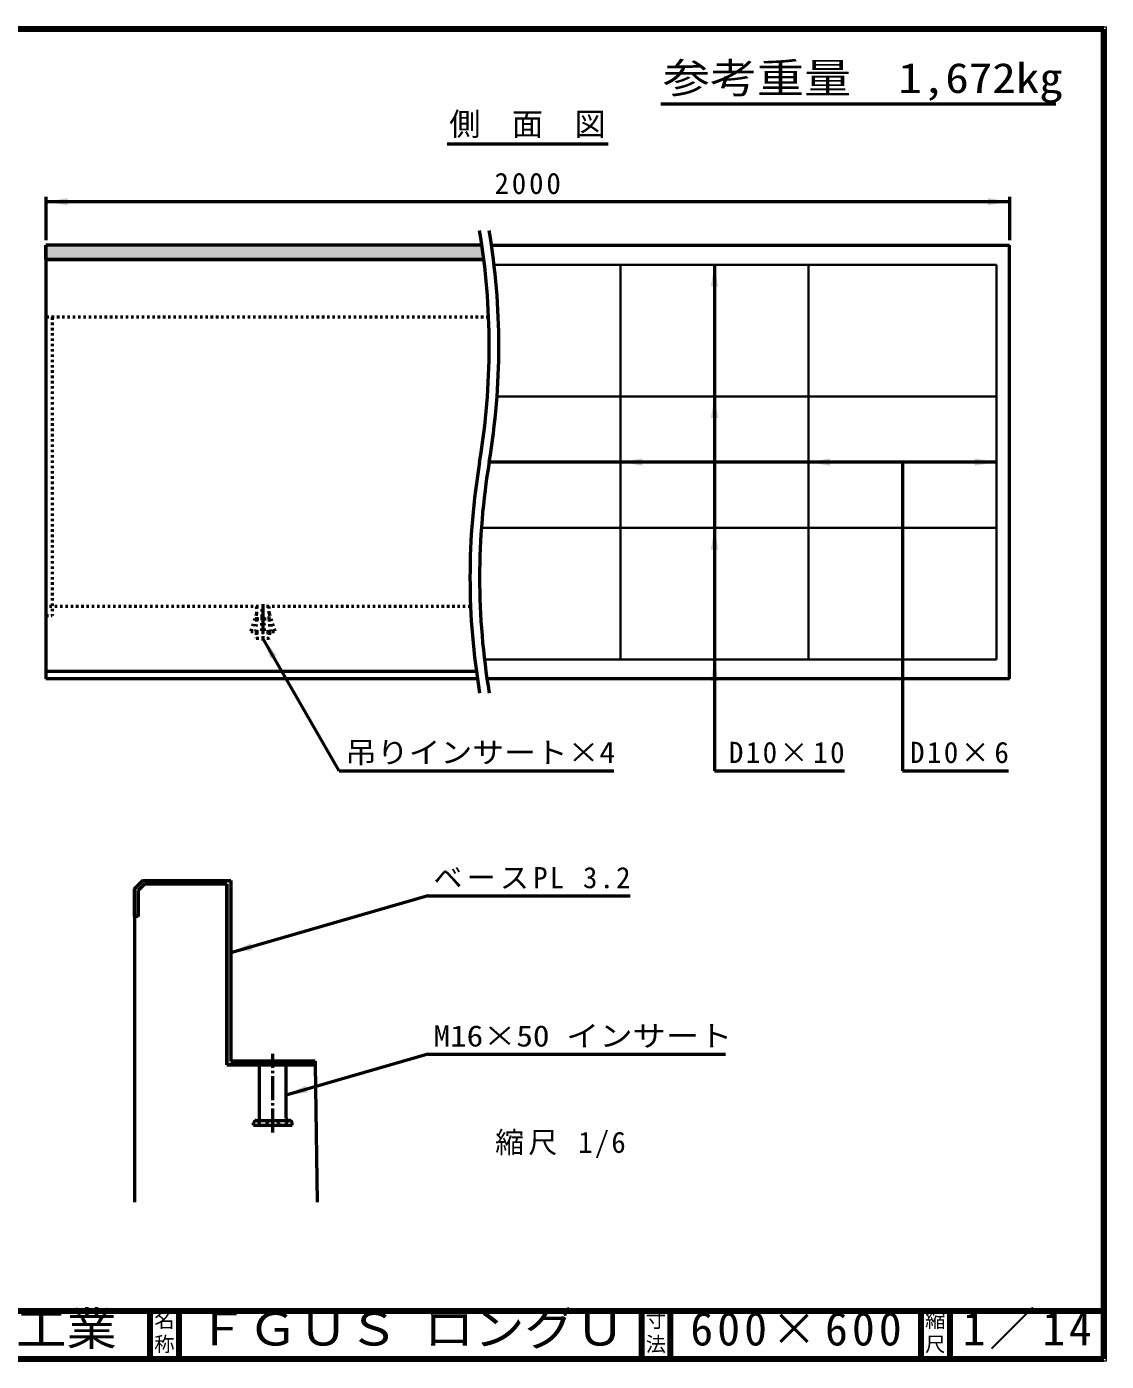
# Model space of a CAD drawing. Units: millimetres, scale not verified, with parts at other scales. Extents: x 100 to 4105, y 100 to 2870.
# Drawn here: x 1864 to 4105, y 100 to 2870 of the extents above; entities that cross this region are included whole.
import ezdxf
from ezdxf.enums import TextEntityAlignment as Align

# ---------------------------------------------------------------- set-up
doc = ezdxf.new("R2010")
doc.units = ezdxf.units.MM
doc.header["$LTSCALE"] = 5
doc.linetypes.add('USER1', pattern=[2.2, 1, -1.2])
doc.linetypes.add('USER2', pattern=[13.4, 10, -1.2, 1, -1.2])
doc.layers.add('V-nasSTD', color=7, linetype='Continuous', lineweight=50)
doc.styles.add('ＭＳ ゴシック', font='')
doc.styles.get('ＭＳ ゴシック').set_extended_font_data('MS Gothic')

msp = doc.modelspace()

# ---------------------------------------------------------------- hatches: boundary and pattern name
at = {"layer": 'V-nasSTD'}
for points in [[(1949.262, 2514.277), (1904.262, 2506.777), (1949.262, 2499.277)], [(3859.262, 2499.277), (3904.262, 2506.777), (3859.262, 2514.277)], [(1904.262, 2386.777), (2813.046, 2386.777, 0.00522), (2808.975, 2416.777), (1904.262, 2416.777)], [(3284.262, 2330.777), (3291.762, 2375.777), (3299.262, 2330.777)], [(3284.262, 2057.777), (3291.762, 2102.777), (3299.262, 2057.777)], [(3141.762, 1958.777), (3096.762, 1966.277), (3141.762, 1973.777)], [(3531.762, 1958.777), (3486.762, 1966.277), (3531.762, 1973.777)], [(3831.762, 1973.777), (3876.762, 1966.277), (3831.762, 1958.777)], [(3284.262, 1784.777), (3291.762, 1829.777), (3299.262, 1784.777)], [(2383.257, 1565.556), (2354.262, 1600.777), (2370.267, 1558.056)], [(3284.262, 1511.777), (3291.762, 1556.777), (3299.262, 1511.777)], [(2095.728, 1023.034), (2087.728, 1023.034), (2087.728, 1080.534), (2105.228, 1098.034), (2287.728, 1098.034), (2287.728, 723.034), (2462.728, 723.034), (2462.848, 715.034), (2279.728, 715.034), (2279.728, 1090.034), (2108.542, 1090.034), (2095.728, 1077.221)], [(2333.044, 953.29), (2287.728, 948.02), (2328.885, 967.702)], [(2448.044, 657.804), (2402.728, 652.534), (2443.885, 672.216)]]:
    msp.add_hatch(color=256, dxfattribs=at).paths.add_polyline_path(points)

# ---------------------------------------------------------------- linework, layer by layer
at = {"layer": 'V-nasSTD', "lineweight": 100}
for p, q in [((4100, 2865), (105, 2865)), ((4100, 105), (4100, 2865)), ((105, 205), (4100, 205)), ((2120, 205), (2120, 105)), ((2180, 205), (2180, 105)), ((3140, 205), (3140, 105)), ((3200, 205), (3200, 105)), ((3720, 205), (3720, 105)), ((3780, 205), (3780, 105)), ((105, 105), (4100, 105))]:
    msp.add_line(p, q, dxfattribs=at)
at = {"layer": 'V-nasSTD'}
for p, q in [((3180.536, 2709.753), (4000.536, 2709.753)), ((2737.262, 2626.777), (3071.262, 2626.777)), ((1904.262, 2516.777), (1904.262, 2426.777)), ((3904.262, 2506.777), (1904.262, 2506.777)), ((3904.262, 2516.777), (3904.262, 2426.777)), ((2808.975, 2416.777), (1904.262, 2416.777)), ((1904.262, 2386.777), (1904.262, 2416.777)), ((2808.975, 2416.777), (1904.262, 2416.777)), ((1904.262, 2416.777), (1904.262, 2386.777)), ((2828.975, 2416.777), (3904.262, 2416.777)), ((3904.262, 1516.777), (3904.262, 2416.777)), ((1904.262, 2386.777), (1904.262, 1516.777)), ((2813.046, 2386.777), (1904.262, 2386.777)), ((1904.262, 2386.777), (2813.046, 2386.777)), ((3291.762, 2375.777), (3291.762, 1325.777)), ((3876.762, 1966.277), (2824.178, 1966.277)), ((3681.762, 1966.277), (3681.762, 1325.777)), ((2513.034, 1325.777), (2354.262, 1600.777)), ((2797.434, 1531.777), (1904.262, 1531.777)), ((2799.55, 1516.777), (1904.262, 1516.777)), ((3904.262, 1516.777), (2819.55, 1516.777)), ((2513.034, 1325.777), (3083.034, 1325.777)), ((3291.762, 1325.777), (3561.762, 1325.777)), ((3681.762, 1325.777), (3901.762, 1325.777)), ((2105.228, 1098.034), (2087.728, 1080.534)), ((2087.728, 1080.534), (2105.228, 1098.034)), ((2087.728, 1080.534), (2087.728, 430.534)), ((2087.728, 1023.034), (2087.728, 1080.534)), ((2108.542, 1090.034), (2095.728, 1077.221)), ((2108.542, 1090.034), (2095.728, 1077.221)), ((2105.228, 1098.034), (2287.728, 1098.034)), ((2105.228, 1098.034), (2287.728, 1098.034)), ((2279.728, 1090.034), (2108.542, 1090.034)), ((2279.728, 1090.034), (2108.542, 1090.034)), ((2279.728, 1090.034), (2279.728, 715.034)), ((2279.728, 715.034), (2279.728, 1090.034)), ((2287.728, 1098.034), (2287.728, 723.034)), ((2287.728, 1098.034), (2287.728, 723.034)), ((2095.728, 1077.221), (2095.728, 1023.034)), ((2095.728, 1077.221), (2095.728, 1023.034)), ((2696.482, 1065.967), (2287.728, 948.02)), ((2696.482, 1065.967), (3116.482, 1065.967)), ((2095.728, 1023.034), (2087.728, 1023.034)), ((2095.728, 1023.034), (2087.728, 1023.034)), ((2462.728, 723.034), (2287.728, 723.034)), ((2287.728, 723.034), (2462.728, 723.034)), ((2696.482, 737.298), (2402.728, 652.534)), ((2462.728, 723.034), (2462.848, 715.034)), ((2696.482, 737.298), (3314.482, 737.298)), ((2279.728, 715.034), (2462.848, 715.034)), ((2462.848, 715.034), (2279.728, 715.034)), ((2347.728, 605.034), (2347.728, 715.034)), ((2402.728, 605.034), (2402.728, 715.034)), ((2462.848, 715.034), (2467.116, 430.534)), ((2337.728, 600.034), (2335.228, 594.911)), ((2335.228, 590.034), (2335.228, 595.034)), ((2335.228, 590.034), (2415.228, 590.034)), ((2337.728, 600.034), (2412.728, 600.034)), ((2412.728, 600.034), (2415.228, 595.034)), ((2415.228, 590.034), (2415.228, 595.034))]:
    msp.add_line(p, q, dxfattribs=at)
at = {"layer": 'V-nasSTD', "lineweight": 35}
for p, q in [((2834.38, 2375.777), (3876.762, 2375.777)), ((3096.762, 2375.777), (3096.762, 1556.777)), ((3486.762, 2375.777), (3486.762, 1556.777)), ((3876.762, 2375.777), (3876.762, 1556.777)), ((2840.528, 2102.777), (3876.762, 2102.777)), ((2807.925, 1829.777), (3876.762, 1829.777)), ((3876.762, 1556.777), (2814.262, 1556.777))]:
    msp.add_line(p, q, dxfattribs=at)
at = {"layer": 'V-nasSTD', "linetype": 'USER1'}
for p, q in [((2823.02, 2266.777), (1904.262, 2266.777)), ((1916.762, 2266.777), (1916.762, 1647.777)), ((2785.504, 1666.777), (1904.262, 1666.777)), ((2341.262, 1666.777), (2341.262, 1640.777)), ((2367.262, 1666.777), (2341.262, 1666.777)), ((2353.262, 1645.11), (2353.262, 1666.777)), ((2355.262, 1645.134), (2355.262, 1666.777)), ((2367.262, 1640.777), (2367.262, 1666.777)), ((1904.262, 1647.777), (1916.762, 1647.777)), ((2341.262, 1651.777), (2329.262, 1614.777)), ((2341.262, 1640.777), (2339.262, 1614.777)), ((2341.262, 1640.777), (2352.164, 1640.777)), ((2352.242, 1643.147), (2351.262, 1613.277)), ((2352.64, 1644.281), (2353.262, 1645.11)), ((2353.462, 1644.51), (2353.862, 1643.977)), ((2354.257, 1643.777), (2354.262, 1643.777)), ((2354.662, 1643.983), (2355.071, 1644.546)), ((2355.262, 1645.134), (2355.894, 1644.277)), ((2356.283, 1643.156), (2357.262, 1613.277)), ((2356.361, 1640.777), (2367.262, 1640.777)), ((2367.262, 1651.777), (2379.262, 1614.777)), ((2367.262, 1640.777), (2369.262, 1614.777)), ((2329.262, 1614.777), (2379.262, 1614.777)), ((2340.262, 1612.777), (2368.262, 1612.777)), ((2340.262, 1612.777), (2340.262, 1601.277)), ((2341.262, 1614.777), (2341.262, 1612.777)), ((2357.262, 1613.277), (2351.262, 1613.277)), ((2354.262, 1614.777), (2354.262, 1613.277)), ((2367.262, 1614.777), (2367.262, 1612.777)), ((2367.262, 1612.777), (2367.262, 1614.777)), ((2368.262, 1612.777), (2368.262, 1601.277)), ((2340.762, 1600.777), (2340.262, 1601.277)), ((2340.762, 1600.777), (2367.762, 1600.777)), ((2367.762, 1600.777), (2368.262, 1601.277))]:
    msp.add_line(p, q, dxfattribs=at)
at = {"layer": 'V-nasSTD', "linetype": 'USER2'}
for p, q in [((2354.262, 1671.777), (2354.262, 1595.777)), ((2375.228, 575.034), (2375.228, 738.034))]:
    msp.add_line(p, q, dxfattribs=at)
at = {"layer": 'V-nasSTD', "lineweight": 13}
msp.add_lwpolyline([(100, 100), (100, 2870), (4105, 2870), (4105, 100)], close=True, dxfattribs=at)
at = {"layer": 'V-nasSTD'}
for centre, radius, start, end in [((1374.262, 2206.777), 1450, 350.47272, 9.52728), ((1394.262, 2206.777), 1450, 350.47272, 9.52728), ((4234.262, 1726.777), 1450, 170.47272, 189.52728), ((4254.262, 1726.777), 1450, 170.47272, 189.52728), ((2335.228, 578.784), 21.25, 61.92751, 83.4286), ((2342.728, 605.034), 5, 270, 0), ((2343.666, 593.784), 4.062, 292.61986, 67.38014), ((2366.791, 593.784), 4.062, 112.61986, 247.38014), ((2375.228, 578.784), 21.25, 61.92751, 118.07249), ((2383.666, 593.784), 4.062, 292.61986, 67.38014), ((2407.728, 605.034), 5, 180, 270), ((2406.791, 593.784), 4.062, 112.61986, 247.38014), ((2415.228, 578.784), 21.25, 96.56708, 118.07249)]:
    msp.add_arc(centre, radius, start, end, dxfattribs=at)
at = {"layer": 'V-nasSTD', "linetype": 'USER1'}
for centre, radius, start, end in [((2354.24, 1643.081), 2, 143.1301, 178.12212), ((2354.262, 1645.11), 1, 180, 216.8699), ((2354.262, 1644.277), 0.5, 216.8699, 270), ((2354.257, 1644.277), 0.5, 270, 323.99912), ((2354.262, 1645.134), 1, 323.99912, 0), ((2354.284, 1643.09), 2, 1.87788, 36.38357)]:
    msp.add_arc(centre, radius, start, end, dxfattribs=at)

# ---------------------------------------------------------------- texts
at = {"layer": 'V-nasSTD', "style": 'ＭＳ ゴシック'}
for s, height, width, p in [('参考重量\u30001,672kg', 62.32, 1.15, (3184.536, 2794.753)), ('吊りインサート×4', 43.99, 1.1, (2525.034, 1385.777)), ('M16×50 インサート', 43.99, 1.15, (2708.482, 797.298)), ('株式会社船生コンクリート工業', 69.65, 1.1, (588.279, 202.55)), ('ＦＧＵＳ ロングＵ', 69.65, 1.1, (2218.25, 202.47))]:
    msp.add_text(s, height=height, dxfattribs=dict(at, width=width)).set_placement(p, align=Align.TOP_LEFT)
for s, height, p in [('側\u3000面\u3000図', 47.65, (2741.258, 2691.777)), ('名', 30.79, (2128.982, 200.999)), ('寸', 30.79, (3148.982, 200.999)), ('縮', 30.79, (3728.982, 200.999)), ('称', 30.79, (2128.976, 151.01)), ('法', 30.79, (3148.976, 151.01)), ('尺', 30.79, (3728.976, 151.01))]:
    msp.add_text(s, height=height, dxfattribs=at).set_placement(p, align=Align.TOP_LEFT)
at = {"layer": 'V-nasSTD', "attachment_point": 1, "style": 'ＭＳ ゴシック'}
for s, insert, char_height in [('\\T1.2;2000', (2835.156, 2566.777), 43.99), ('\\T1.17;D10×10', (3321.762, 1385.777), 43.99), ('\\T1.17;D10×6', (3697.762, 1385.777), 43.99), ('\\T1.15;ベースPL\\~3.2', (2708.482, 1125.967), 43.99), ('\\T1.15;縮尺\\~1/6', (2836.444, 576.599), 43.99), ('\\T1.18;600×600', (3241.581, 202.508), 69.65), ('\\T1.16;1／14', (3807.033, 202.582), 69.65)]:
    msp.add_mtext(s, dxfattribs=dict(at, insert=insert, char_height=char_height))

doc.saveas('drawing.dxf')
